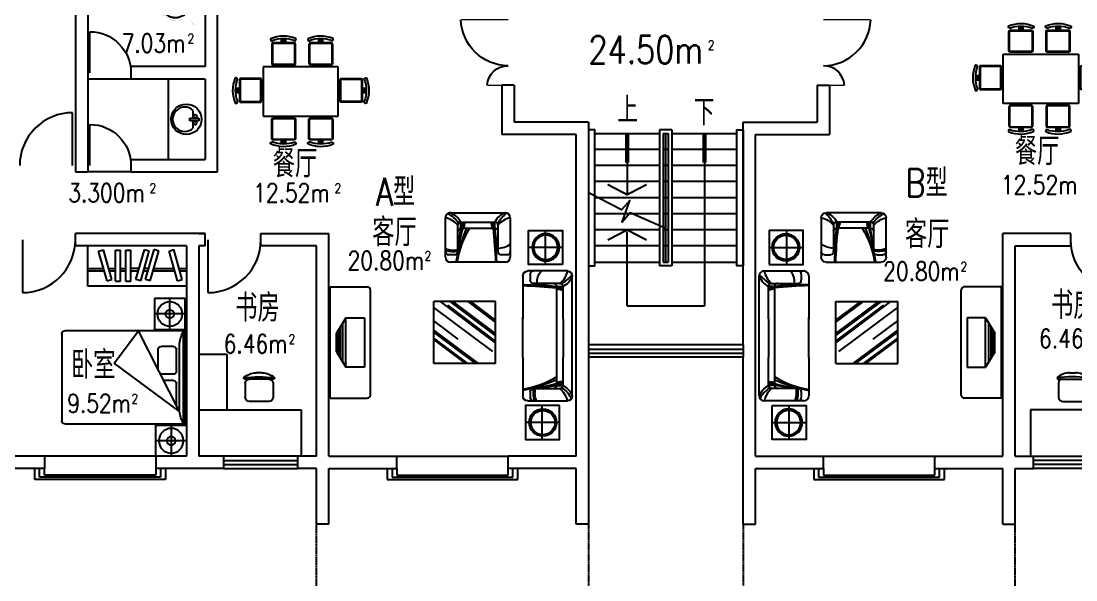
# Model space of a CAD drawing. Header units: millimetres. Extents: x 1544 to 41456, y 414 to 29251.
# Drawn here: x 11073 to 28134, y 10807 to 19843 of the extents above; entities that cross this region are included whole.
import ezdxf
from ezdxf.enums import TextEntityAlignment as Align

# ---------------------------------------------------------------- set-up
doc = ezdxf.new("R2010")
doc.units = ezdxf.units.MM
doc.linetypes.add('HIDDEN', pattern=[7.5, 5, -2.5])
for name, color, linetype in [('--FUR', 4, 'Continuous'), ('DIM', 4, 'Continuous'), ('MPFIXTURE', 11, 'Continuous'), ('PUB_TEXT', 7, 'Continuous'), ('ST', 153, 'Continuous'), ('TEXT', 2, 'Continuous'), ('WALL', 255, 'Continuous'), ('WIN', 4, 'Continuous'), ('WINDOW', 2, 'Continuous'), ('WINDOW_TEXT', 7, 'Continuous'), ('看线', 4, 'Continuous')]:
    doc.layers.add(name, color=color, linetype=linetype)
doc.styles.add('_HZTXT', font='txt.shx', dxfattribs={"bigfont": 'HZTXT.shx'})
doc.styles.add('DIM_FONT', font='SIMPLEX.shx', dxfattribs={"width": 0.8})
doc.styles.add('SIMPLEX', font='SIMPLEX.SHX')
doc.styles.get("Standard").update_dxf_attribs({"font": 'arial.ttf'})

# ---------------------------------------------------------------- blocks, each defined once
blk = doc.blocks.new('SOFA2')
for p, q in [((484, -782), (484, -163)), ((564, -83), (1204, -83)), ((604, -233), (604, -133)), ((1284, -163), (1284, -782)), ((654, -283), (1084, -283)), ((654, -283), (1034, -333)), ((1034, -333), (1134, -333)), ((1034, -333), (1034, -782)), ((1134, -333), (1134, -782)), ((484, -782), (484, -1437)), ((1034, -782), (1034, -1410)), ((1134, -1410), (1134, -782)), ((1284, -782), (1284, -1410)), ((484, -2103), (484, -1410)), ((1034, -1410), (1034, -1933)), ((1134, -1410), (1134, -1933)), ((1284, -1410), (1284, -2103)), ((604, -2133), (604, -2033)), ((654, -1983), (1034, -1933)), ((1084, -1983), (654, -1983)), ((1034, -1933), (1134, -1933)), ((1204, -2183), (564, -2183))]:
    blk.add_line(p, q)
for centre, radius, start, end in [((564, -163), 80, 90, 180), ((654, -133), 50, 90, 180), ((1167, -210), 511, 165.5358, 188.1503), ((1017, -212), 337, 157.3327, 192.0398), ((839, 0), 374, 310.865, 347.2075), ((822, 124), 512, 305.1198, 331.4668), ((957, -25), 355, 299.9501, 337.2025), ((1204, -163), 80, 0, 90), ((-1, -2790), 2583, 66.369, 79.1707), ((265, -1718), 1466, 58.3611, 81.4059), ((654, -233), 50, 180, 270), ((244, -3137), 2884, 74.097, 82.1006), ((984, -333), 50, 0, 90), ((1084, -333), 50, 0, 90), ((1208, -1091), 748, 95.6708, 103.4443), ((1235, 2305), 2678, 265.7021, 267.8453), ((-837, -12219), 11986, 80.5363, 81.0206), ((983, -1471), 426, 276.9031, 290.7977), ((152, 6414), 8369, 272.2715, 276.0474), ((394, 3097), 5060, 271.0239, 277.2708), ((654, -2033), 50, 90, 180), ((985, -2007), 271, 174.8926, 220.4351), ((984, -1933), 50, 270, 0), ((1135, -1457), 448, 256.9893, 269.8812), ((1084, -1933), 50, 270, 0), ((858, -2254), 353, 11.6872, 50.2403), ((732, -2609), 734, 41.5392, 59.3518), ((1011, -2192), 287, 18.1483, 64.699), ((564, -2103), 80, 180, 270), ((654, -2133), 50, 180, 270), ((1204, -2103), 80, 270, 0)]:
    blk.add_arc(centre, radius, start, end)
blk = doc.blocks.new('BED1')
at = {"linetype": 'Continuous'}
for p, q in [((-2023, -63), (-73, -63)), ((-1995, -1563), (-1995, -63)), ((-23, -113), (-23, -1513)), ((-1831, -313), (-1631, -313)), ((-1831, -763), (-1624, -763)), ((-1831, -863), (-1675, -863)), ((-73, -1563), (-2023, -1563))]:
    blk.add_line(p, q, dxfattribs=at)
for p, q in [((-2023, -1563), (-2023, -63)), ((-1931, -1363), (-1266, -63)), ((-871, -583), (-1266, -63)), ((-1931, -1363), (-1931, -263)), ((-1881, -713), (-1881, -363)), ((-1581, -679), (-1581, -363)), ((-1931, -1363), (-871, -583)), ((-1881, -1266), (-1881, -913))]:
    blk.add_line(p, q)
for centre, radius, start, end in [((-2502, -336), 576, 7.2531, 28.2773), ((-1831, -363), 50, 90, 180), ((-1631, -363), 50, 0, 90), ((-1831, -713), 50, 180, 270), ((-1831, -913), 50, 90, 180), ((-2397, -1324), 468, 329.2604, 355.2092)]:
    blk.add_arc(centre, radius, start, end)
for centre, start, end in [((-73, -113), 0, 90), ((-73, -1513), 270, 0)]:
    blk.add_arc(centre, 50, start, end, dxfattribs=at)
blk = doc.blocks.new('BADBOX')
for p, q in [((504, 502), (4, 502)), ((4, 502), (4, 2)), ((254, 502), (254, 2)), ((504, 2), (504, 502)), ((4, 252), (504, 252)), ((4, 2), (504, 2))]:
    blk.add_line(p, q)
for radius in [200, 70]:
    blk.add_circle((254, 252), radius)
blk = doc.blocks.new('TAIDENG')
at = {"xscale": -1, "rotation": 180}
blk.add_blockref('BADBOX', (-563, -93), dxfattribs=at)
blk = doc.blocks.new('ZW')
at = {"layer": '--FUR'}
blk.add_blockref('TAIDENG', (608, 3011), dxfattribs=at)
at = {"layer": '--FUR', "xscale": -1, "rotation": 180}
blk.add_blockref('TAIDENG', (586, 271), dxfattribs=at)
at = {"layer": 'MPFIXTURE'}
blk.add_blockref('BED1', (2071, 2454), dxfattribs=at)
blk = doc.blocks.new('M_C36OAK')
for p, q in [((-447, 1650), (-447, 750)), ((3, 1650), (-447, 1650)), ((3, 750), (3, 1650)), ((-1199, 1247), (-739, 1247)), ((-1019, 1347), (-920, 1347)), ((-1194, 1180), (-1194, 955)), ((-744, 1180), (-744, 955)), ((-1127, 887), (-812, 887)), ((-1647, 750), (-1647, 0)), ((3, 750), (-1647, 750)), ((3, 0), (3, 750)), ((-1647, 0), (3, 0))]:
    blk.add_line(p, q)
for centre, radius, start, end in [((-1208, 1263), 10, 130.7265, 202.67), ((-1199, 1267), 20, 202.67, 270), ((-1009, 1032), 316, 91.7651, 130.7265), ((-969, -1431), 2713, 84.8023, 95.1977), ((-1127, 1180), 67.5, 90, 180), ((-929, 1032), 316, 49.2735, 88.2349), ((-812, 1180), 67.5, 0, 90), ((-739, 1267), 20, 270, 337.33), ((-730, 1263), 10, 337.33, 49.2735), ((-1127, 955), 67.5, 180, 270), ((-812, 955), 67.5, 270, 0)]:
    blk.add_arc(centre, radius, start, end)
at = {"width": 0.8, "flags": 9}
for tag in ['XSIZE', 'YSIZE']:
    blk.add_attdef(tag, (0, 0), '', height=0.5, dxfattribs=at)
blk = doc.blocks.new('M_B4ONN')
for p, q in [((-0.5869, 1.3817), (0.5869, 1.3817)), ((-0.5869, 0.5), (-0.5869, 1.3817)), ((0.5869, 1.3817), (0.5869, 0.5)), ((-0.5435, 1.2006), (0.5435, 1.2006)), ((-0.5435, 0.5), (-0.5435, 1.2006)), ((0.5435, 1.2006), (0.5435, 0.5)), ((-0.5, 1.0195), (0.5, 1.0195)), ((-0.5, 0.5), (-0.5, 1.0195)), ((0.5, 1.0195), (0.5, 0.5)), ((-0.5, -0.5), (0.5, -0.5))]:
    blk.add_line(p, q)
blk = doc.blocks.new('SOF-4')
for p, q in [((-297, -76), (-297, -626)), ((-575, -356), (-25, -356))]:
    blk.add_line(p, q)
blk.add_lwpolyline([(-575, -631), (-25, -631), (-25, -81), (-575, -81)], close=True)
for radius in [221, 196]:
    blk.add_circle((-307, -356), radius)
blk = doc.blocks.new('_DBLK')
blk.add_line((-0.45, 0), (-0.45, -0.95))
blk.add_arc((-0.45, 0), 0.95, 270, 0)
at = {"layer": 'WINDOW_TEXT', "style": 'SIMPLEX', "flags": 9}
blk.add_attdef('A', text='', height=1, dxfattribs=at).set_placement((0, 1.5), align=Align.MIDDLE)
blk = doc.blocks.new('M_E13')
for p, q in [((-572, 18), (-536, 18)), ((-572, 18), (-572, 18)), ((-536, -22), (-572, -21))]:
    blk.add_line(p, q)
at = {"const_width": 1.5}
for points in [[(-715, 0, -0.037932), (-709, 28, -0.057502), (-702, 46, -0.011128), (-686, 72, -0.047419), (-682, 78, -0.013557), (-669, 92, -0.010422), (-651, 109, -0.006492), (-632, 126, -0.010986), (-621, 135, -0.031118), (-607, 144, -0.031821), (-592, 152, -0.025304), (-572, 159, -0.028493), (-555, 164), (-520, 171), (-500, 175, -0.104917), (-492, 175, 0.047512), (-474, 173, 0.018859), (-460, 173, -0.025251), (-449, 173, -0.024361), (-434, 171, -0.018727), (-416, 168, -0.011084), (-401, 164, -0.017664), (-391, 161, -0.012553), (-375, 154, -0.012341), (-358, 147), (-320, 128, -0.005054), (-308, 122, -0.002567), (-285, 110)], [(-155, 240, 0.414214), (-220, 175, 0.414214)], [(-715, 0, 0.037932), (-709, -28, 0.057502), (-702, -46, 0.011128), (-686, -72, 0.047419), (-682, -78, 0.013557), (-669, -92, 0.010422), (-651, -109, 0.006492), (-632, -126, 0.010986), (-621, -135, 0.031118), (-607, -144, 0.031821), (-592, -152, 0.025304), (-572, -159, 0.028493), (-555, -164), (-520, -171), (-500, -175, 0.104917), (-492, -175, -0.047512), (-474, -173, -0.018859), (-460, -173, 0.025251), (-449, -173, 0.024361), (-434, -171, 0.018727), (-416, -168, 0.011084), (-401, -164, 0.017664), (-391, -161, 0.012553), (-375, -154, 0.012341), (-358, -147), (-320, -128, 0.005054), (-308, -122, 0.002567), (-285, -110)], [(-220, -175, 0.414214), (-155, -240, 0.414214)]]:
    blk.add_lwpolyline(points, format="xyb", dxfattribs=at)
for points in [[(-220, 175), (-220, -175)], [(0, 240), (-155, 240)], [(0, -240), (0, 240)], [(-220, 110), (-285, 110)], [(-285, -110), (-220, -110)], [(-155, -240), (0, -240)]]:
    blk.add_lwpolyline(points, dxfattribs=at)
for points in [[(-672, -1, -0.054114), (-666, 25, -0.08891), (-658, 39, -0.006714), (-643, 55, -0.014531), (-636, 63, -0.010713), (-618, 80, -0.017575), (-606, 90, -0.037222), (-591, 100, -0.034599), (-573, 109, -0.02298), (-556, 115, -0.023613), (-539, 119, -0.014842), (-522, 122, -0.012533), (-502, 125, -0.021838), (-477, 126, -0.029407), (-459, 125, -0.029465), (-436, 121, -0.031881), (-416, 114), (-371, 97), (-337, 83, -0.135973), (-324, 73, -0.099517), (-314, 52, -0.016651), (-311, 40, -0.010977), (-308, 20, -0.015331), (-308, 12, -0.010106), (-307, -1)], [(-672, -1, 0.054114), (-666, -26, 0.08891), (-658, -40, 0.006714), (-643, -57, 0.014531), (-636, -64, 0.010713), (-618, -82, 0.017575), (-606, -92, 0.037222), (-591, -102, 0.034599), (-573, -111, 0.02298), (-556, -117, 0.023613), (-539, -121, 0.014842), (-522, -124, 0.012533), (-502, -126, 0.021838), (-477, -127, 0.029407), (-459, -126, 0.029465), (-436, -122, 0.031881), (-416, -116), (-371, -99), (-337, -85, 0.135973), (-324, -75, 0.099517), (-314, -54, 0.016651), (-311, -41, 0.010977), (-308, -21, 0.015331), (-308, -13, 0.010106), (-307, -1)]]:
    blk.add_lwpolyline(points, format="xyb")
for centre, radius, start, end in [((-549, -3), 33.2, 100.0495, 259.9505), ((-536, -2), 20, 270, 90)]:
    blk.add_arc(centre, radius, start, end)
at = {"width": 0.8, "flags": 9}
for tag in ['XSIZE', 'YSIZE']:
    blk.add_attdef(tag, (0, 0), '', height=0.5, dxfattribs=at)
blk = doc.blocks.new('M_E33IEP')
for p, q in [((44, -21), (44, 20)), ((44, 20), (194, 20)), ((135, 135), (135, 20)), ((194, 20), (194, -21)), ((194, -21), (44, -21)), ((135, -21), (135, -144))]:
    blk.add_line(p, q)
for centre, radius in [((248, -5), 246), ((106, 56), 26.7), ((105, -55), 26.7)]:
    blk.add_circle(centre, radius)
blk.add_arc((274, -5), 197, 225.2527, 134.7473)
at = {"style": 'DIM_FONT', "width": 0.8, "flags": 9}
for tag in ['XSIZE', 'YSIZE']:
    blk.add_attdef(tag, (0, 0), '', height=0.5, dxfattribs=at)
at = {"width": 0.8, "flags": 9}
for tag in ['XSIZE', 'YSIZE']:
    blk.add_attdef(tag, (2, -251), '', height=150, dxfattribs=at)
blk = doc.blocks.new('M_A17ORW')
for points in [[(-0.481, -0.001, 0.02, 0.02, 0), (-0.481, -0.308, 0.02, 0.02, 0)], [(0.481, 0.001, 0.02, 0.02, 0), (0.481, -0.691, 0.02, 0.02, 0)]]:
    blk.add_lwpolyline(points, format="xyseb")
for centre, radius, start, end in [((-0.501, -0.003), 0.307, 274.2492, 0.2101), ((0.505, 0.002), 0.699, 180.2762, 268.0603)]:
    blk.add_arc(centre, radius, start, end)
blk = doc.blocks.new('DESK3')
for p, q in [((168, -28), (168, 63)), ((181, -28), (181, 63)), ((191, -29), (191, 63))]:
    blk.add_line(p, q)
for points in [[(141, -147), (141, 177, 0.414214), (118, 199), (-180, 199, 0.414214), (-202, 177), (-202, -147, 0.414214), (-180, -170), (118, -170, 0.414214)], [(131, -147), (131, 167, 0.414214), (108, 189), (-169, 189, 0.414214), (-192, 167), (-192, -147, 0.512069), (-169, -160), (108, -160, 0.512069)]]:
    blk.add_lwpolyline(points, format="xyb", close=True)
at = {"const_width": 90.4}
blk.add_lwpolyline([(141, 18), (202, 18)], dxfattribs=at)
for centre, radius, start, end in [((194, 196), 22.7, 72.1953, 192.3742), ((-308, 13), 512, 340.4914, 20.3763), ((-235, 15), 481, 336.5531, 24.9844), ((196, -157), 21.7, 181.9354, 297.5327)]:
    blk.add_arc(centre, radius, start, end)
blk = doc.blocks.new('CT')
at = {"layer": 'WIN'}
for p, q in [((1012, -145), (212, -145)), ((212, -145), (212, -1360)), ((1012, -1360), (1012, -145)), ((212, -1360), (1012, -1360))]:
    blk.add_line(p, q, dxfattribs=at)
at = {"layer": 'WIN', "xscale": 1.04, "yscale": 1.04, "zscale": 1.04}
for p, rotation in [((646, 94), 90), ((1251, -491), 359.9999999999996), ((1251, -1092), 359.9999999999996)]:
    blk.add_blockref('DESK3', p, dxfattribs=dict(at, rotation=rotation))
at = {"layer": 'WIN', "xscale": -1.04, "yscale": 1.04, "zscale": 1.04}
for p in [(-27, -491), (-27, -1092)]:
    blk.add_blockref('DESK3', p, dxfattribs=at)
at = {"layer": 'WIN', "extrusion": (0, 0, -1), "xscale": 1.04, "yscale": 1.04, "zscale": -1.04, "rotation": 270}
blk.add_blockref('DESK3', (-646, -1599), dxfattribs=at)
blk = doc.blocks.new('SOFA3')
for p, q in [((-852, -1190), (-358, -1190)), ((-358, -1190), (-343, -1190)), ((-343, -1190), (37, -1190)), ((-932, -1910), (-932, -1270)), ((-882, -1310), (-782, -1310)), ((-732, -1790), (-732, -1360)), ((-732, -1360), (-682, -1740)), ((-83, -1360), (-133, -1740)), ((-83, -1360), (-83, -1790)), ((-33, -1310), (67, -1310)), ((117, -1270), (117, -1910)), ((-358, -1740), (-682, -1740)), ((-682, -1740), (-682, -1840)), ((-358, -1840), (-682, -1840)), ((-343, -1740), (-358, -1740)), ((-343, -1840), (-358, -1840)), ((-133, -1740), (-343, -1740)), ((-133, -1840), (-343, -1840)), ((-133, -1740), (-133, -1840)), ((-358, -1990), (-852, -1990)), ((-343, -1990), (-358, -1990)), ((37, -1990), (-343, -1990))]:
    blk.add_line(p, q)
for centre, radius, start, end in [((-852, -1270), 80, 90, 180), ((4347, -1100), 5060, 181.0239, 187.2708), ((7664, -858), 8369, 182.2715, 186.0474), ((-1519, -971), 1466, 328.3611, 351.4059), ((-2590, -705), 2583, 336.369, 349.1707), ((37, -1270), 80, 0, 90), ((-882, -1360), 50, 90, 180), ((-782, -1360), 50, 0, 90), ((-2937, -950), 2884, 344.097, 352.1006), ((-33, -1360), 50, 90, 180), ((-10, -1874), 511, 75.5358, 98.1503), ((67, -1360), 50, 0, 90), ((-756, -1691), 271, 84.8926, 130.4351), ((-13, -1723), 337, 67.3327, 102.0398), ((-682, -1690), 50, 180, 270), ((-133, -1690), 50, 270, 0), ((-1004, -1564), 353, 281.6872, 320.2403), ((-1359, -1438), 734, 311.5392, 329.3518), ((-942, -1717), 287, 288.1483, 334.699), ((-682, -1790), 50, 180, 270), ((-207, -1841), 448, 166.9893, 179.8812), ((-221, -1689), 426, 186.9031, 200.7977), ((-12019, 131), 11986, 350.5363, 351.0206), ((2504, -1941), 2678, 175.7021, 177.8453), ((-891, -1914), 748, 5.6708, 13.4443), ((-133, -1790), 50, 270, 0), ((175, -1663), 355, 209.9501, 247.2025), ((324, -1528), 512, 215.1198, 241.4668), ((200, -1545), 374, 220.865, 257.2075), ((-852, -1910), 80, 180, 270), ((37, -1910), 80, 270, 0)]:
    blk.add_arc(centre, radius, start, end)

msp = doc.modelspace()

# ---------------------------------------------------------------- linework, layer by layer
at = {"layer": '--FUR'}
for p, q in [((17748.6, 14307), (17748.6, 15307)), ((18748.6, 15307), (17748.6, 15307)), ((18701.4, 14499.3), (17748.6, 15209.6)), ((18748.6, 14642.8), (17857.6, 15307)), ((18748.6, 14669.2), (17972.4, 15247.8)), ((18748.6, 14758.3), (18012.6, 15307)), ((18748.6, 14790.1), (18055.2, 15307)), ((18748.6, 14974.1), (18302, 15307)), ((18748.6, 15006.8), (18345.9, 15307)), ((18748.6, 14307), (18748.6, 15307)), ((24251.8, 14642.8), (25142.9, 15307)), ((24251.8, 14307), (24251.8, 15307)), ((24251.8, 14790.1), (24945.2, 15307)), ((24251.8, 14758.3), (24987.9, 15307)), ((24251.8, 14974.1), (24698.4, 15307)), ((24251.8, 15307), (25251.8, 15307)), ((24251.8, 15006.8), (24654.6, 15307)), ((24251.8, 14669.2), (25028, 15247.8)), ((24299, 14499.3), (25251.8, 15209.6)), ((25251.8, 14307), (25251.8, 15307)), ((18144.2, 14701.4), (17748.6, 14996.3)), ((18471.2, 14307), (17748.6, 14845.7)), ((24529.2, 14307), (25251.8, 14845.7)), ((24856.2, 14701.4), (25251.8, 14996.3)), ((18429.3, 14307), (17748.6, 14814.4)), ((18300.5, 14307), (17748.6, 14718.4)), ((18266.5, 14307), (17748.6, 14693.1)), ((24571.2, 14307), (25251.8, 14814.4)), ((24699.9, 14307), (25251.8, 14718.4)), ((24733.9, 14307), (25251.8, 14693.1)), ((22750.2, 14606.6), (20250.2, 14606.6)), ((20250.2, 14540), (22750.2, 14540)), ((20250.2, 14473.3), (22750.2, 14473.3)), ((22750.2, 14406.6), (20250.2, 14406.6)), ((18748.6, 14307), (17748.6, 14307)), ((24251.8, 14307), (25251.8, 14307))]:
    msp.add_line(p, q, dxfattribs=at)
at = {"layer": 'DIM'}
for p, q in [((20875.2, 18026.6), (20875.2, 17036.2)), ((22125.2, 17996.6), (22125.2, 15236.2)), ((20875.2, 15236.2), (20875.2, 16436.6)), ((20875.2, 15236.2), (22125.2, 15236.2))]:
    msp.add_line(p, q, dxfattribs=at)
for points, const_width in [([(20875.2, 18026.6), (20875.2, 17556.2)], 67.2), ([(22125.2, 18026.6), (22125.2, 17556.2)], 67.2), ([(21190.7, 17200.6), (20875.2, 17036.2), (20559.8, 17200.6)], 33.6), ([(21190.7, 16302.3), (20875.2, 16466.6), (20559.8, 16302.3)], 33.6)]:
    msp.add_lwpolyline(points, dxfattribs=dict(at, const_width=const_width))
msp.add_lwpolyline([(21500.2, 16488.6), (20925, 16741.9), (20792.3, 16593.6), (20918.7, 16940.9), (20786.1, 16792.5), (20250.2, 17063.4)], dxfattribs=at)
at = {"layer": 'MPFIXTURE', "linetype": 'Continuous'}
msp.add_line((13450.2, 18906.6), (13450.2, 17606.6), dxfattribs=at)
at = {"layer": 'MPFIXTURE'}
for p, q in [((12150.2, 15556.6), (12150.2, 16206.6)), ((12327.1, 16123.9), (12404, 16145.9)), ((12464.4, 15643.1), (12327.1, 16123.9)), ((12541.3, 15665.1), (12404, 16145.9)), ((12599.4, 15637.7), (12599.4, 16137.7)), ((12599.4, 16137.7), (12679.4, 16137.7)), ((12679.4, 15637.7), (12679.4, 16137.7)), ((12768.7, 15637.7), (12768.7, 16137.7)), ((12768.7, 16137.7), (12848.7, 16137.7)), ((12848.7, 15637.7), (12848.7, 16137.7)), ((12931, 15663.8), (13068.3, 16144.6)), ((13007.9, 15641.8), (13145.2, 16122.6)), ((13145.2, 16122.6), (13068.3, 16144.6)), ((13085.8, 15666.4), (13223, 16147.2)), ((13162.7, 15644.5), (13300, 16125.3)), ((13300, 16125.3), (13223, 16147.2)), ((13465.4, 16125.3), (13542.3, 16147.2)), ((13602.6, 15644.5), (13465.4, 16125.3)), ((13679.6, 15666.4), (13542.3, 16147.2)), ((12150.2, 15842.6), (12407.4, 15842.6)), ((12150.2, 15802.6), (12418.8, 15802.6)), ((12490.6, 15842.6), (12599.4, 15842.6)), ((12502, 15802.6), (12599.4, 15802.6)), ((12679.4, 15843.9), (12768.7, 15843.9)), ((12679.4, 15803.9), (12768.7, 15803.9)), ((12982.4, 15843.9), (12848.7, 15843.9)), ((12848.7, 15803.9), (12971, 15803.9)), ((13054.2, 15803.9), (13125, 15803.9)), ((13136.4, 15843.9), (13065.6, 15843.9)), ((13208.2, 15803.9), (13557.1, 15803.9)), ((13219.6, 15843.9), (13545.7, 15843.9)), ((13628.9, 15843.9), (13750.2, 15843.9)), ((13640.3, 15803.9), (13750.2, 15803.9)), ((13750.2, 15556.6), (12150.2, 15556.6)), ((12464.4, 15643.1), (12541.3, 15665.1)), ((12599.4, 15637.7), (12679.4, 15637.7)), ((12768.7, 15637.7), (12848.7, 15637.7)), ((13007.9, 15641.8), (12931, 15663.8)), ((13162.7, 15644.5), (13085.8, 15666.4)), ((13602.6, 15644.5), (13679.6, 15666.4)), ((16071.5, 13744.3), (16071.5, 15544.3)), ((16071.5, 15544.3), (16671.5, 15544.3)), ((26928.9, 15544.3), (26328.9, 15544.3)), ((26928.9, 13744.3), (26928.9, 15544.3)), ((16721.5, 13794.3), (16721.5, 15494.3)), ((26278.9, 13794.3), (26278.9, 15494.3)), ((16326.8, 15044.3), (16176.8, 14794.3)), ((16326.8, 14244.3), (16326.8, 15044.3)), ((16326.8, 15044.3), (16626.8, 15044.3)), ((16626.8, 15044.3), (16626.8, 14244.3)), ((26373.6, 15044.3), (26373.6, 14244.3)), ((26673.6, 15044.3), (26373.6, 15044.3)), ((26673.6, 14244.3), (26673.6, 15044.3)), ((26673.6, 14244.3), (26673.6, 15044.3)), ((26673.6, 15044.3), (26823.6, 14794.3)), ((26673.6, 15044.3), (26823.6, 14794.3)), ((16206.8, 14444.3), (16206.8, 14844.3)), ((16206.8, 14444.3), (16206.8, 14844.3)), ((16236.8, 14394.3), (16236.8, 14894.3)), ((16236.8, 14394.3), (16236.8, 14894.3)), ((16276.8, 14327.7), (16276.8, 14961)), ((16276.8, 14327.7), (16276.8, 14961)), ((26723.6, 14327.7), (26723.6, 14961)), ((26723.6, 14327.7), (26723.6, 14961)), ((26723.6, 14327.7), (26723.6, 14961)), ((26763.6, 14394.3), (26763.6, 14894.3)), ((26763.6, 14394.3), (26763.6, 14894.3)), ((26763.6, 14394.3), (26763.6, 14894.3)), ((26793.6, 14444.3), (26793.6, 14844.3)), ((26793.6, 14444.3), (26793.6, 14844.3)), ((26793.6, 14444.3), (26793.6, 14844.3)), ((16176.8, 14494.3), (16176.8, 14794.3)), ((16176.8, 14494.3), (16176.8, 14794.3)), ((26823.6, 14494.3), (26823.6, 14794.3)), ((26823.6, 14494.3), (26823.6, 14794.3)), ((16176.8, 14494.3), (16326.8, 14244.3)), ((26823.6, 14494.3), (26673.6, 14244.3)), ((26823.6, 14494.3), (26673.6, 14244.3)), ((16626.8, 14244.3), (16326.8, 14244.3)), ((26373.6, 14244.3), (26673.6, 14244.3)), ((16071.5, 13744.3), (16671.5, 13744.3)), ((26928.9, 13744.3), (26328.9, 13744.3))]:
    msp.add_line(p, q, dxfattribs=at)
for centre, start, end in [((16671.5, 15494.3), 0, 90), ((26328.9, 15494.3), 90, 180), ((16671.5, 13794.3), 270, 0), ((26328.9, 13794.3), 180, 270)]:
    msp.add_arc(centre, 50, start, end, dxfattribs=at)
at = {"layer": 'ST'}
for p, q in [((21400.2, 18086.6), (21400.2, 15886.6)), ((21600.2, 18086.6), (21400.2, 18086.6)), ((21600.2, 18086.6), (21600.2, 15886.6)), ((20350.2, 18026.6), (21400.2, 18026.6)), ((21460.2, 18026.6), (21460.2, 15946.6)), ((21460.2, 18026.6), (21540.2, 18026.6)), ((21500.2, 15946.6), (21500.2, 18026.6)), ((21540.2, 18026.6), (21540.2, 15946.6)), ((21600.2, 18026.6), (22650.2, 18026.6)), ((21400.2, 17766.6), (20350.2, 17766.6)), ((21540.2, 17766.6), (21460.2, 17766.6)), ((22650.2, 17766.6), (21600.2, 17766.6)), ((21400.2, 17506.6), (20350.2, 17506.6)), ((21540.2, 17506.6), (21460.2, 17506.6)), ((22650.2, 17506.6), (21600.2, 17506.6)), ((21400.2, 17246.6), (20350.2, 17246.6)), ((21540.2, 17246.6), (21460.2, 17246.6)), ((22650.2, 17246.6), (21600.2, 17246.6)), ((21400.2, 16986.6), (20350.2, 16986.6)), ((21540.2, 16986.6), (21460.2, 16986.6)), ((22650.2, 16986.6), (21600.2, 16986.6)), ((21400.2, 16726.6), (20350.2, 16726.6)), ((21540.2, 16726.6), (21460.2, 16726.6)), ((22650.2, 16726.6), (21600.2, 16726.6)), ((21400.2, 16466.6), (20350.2, 16466.6)), ((21540.2, 16466.6), (21460.2, 16466.6)), ((22650.2, 16466.6), (21600.2, 16466.6)), ((21400.2, 16206.6), (20350.2, 16206.6)), ((21540.2, 16206.6), (21460.2, 16206.6)), ((22650.2, 16206.6), (21600.2, 16206.6)), ((20350.2, 15946.6), (21400.2, 15946.6)), ((21600.2, 15886.6), (21400.2, 15886.6)), ((21460.2, 15946.6), (21540.2, 15946.6)), ((21600.2, 15946.6), (22650.2, 15946.6))]:
    msp.add_line(p, q, dxfattribs=at)
at = {"layer": 'ST', "linetype": 'Continuous'}
for points in [[(20250.2, 15886.6), (20350.2, 15886.6), (20350.2, 18086.6), (20250.2, 18086.6)], [(22750.2, 15886.6), (22650.2, 15886.6), (22650.2, 18086.6), (22750.2, 18086.6)]]:
    msp.add_lwpolyline(points, close=True, dxfattribs=at)
at = {"layer": 'WALL'}
for p, q in [((11950.2, 21306.6), (11950.2, 17406.6)), ((12150.2, 21306.6), (12150.2, 17406.6)), ((14050.2, 21306.6), (14050.2, 19106.6)), ((14250.2, 17406.6), (14250.2, 20106.6)), ((14050.2, 19106.6), (12850.2, 19106.6)), ((12850.2, 19106.6), (12850.2, 18906.6)), ((14050.2, 18906.6), (12850.2, 18906.6)), ((14050.2, 18906.6), (14050.2, 17606.6)), ((19050.2, 18806.6), (18850.2, 18806.6)), ((18850.2, 18806.6), (18850.2, 18006.6)), ((19050.2, 18806.6), (19050.2, 18206.6)), ((23950.2, 18806.6), (24150.2, 18806.6)), ((23950.2, 18806.6), (23950.2, 18206.6)), ((24150.2, 18806.6), (24150.2, 18006.6)), ((20250.2, 18206.6), (19050.2, 18206.6)), ((20250.2, 18206.6), (20250.2, 14606.6)), ((22750.2, 14606.6), (22750.2, 18206.6)), ((22750.2, 18206.6), (23950.2, 18206.6)), ((20050.2, 18006.6), (18850.2, 18006.6)), ((20050.2, 12806.6), (20050.2, 18006.6)), ((22950.2, 12806.6), (22950.2, 18006.6)), ((22950.2, 18006.6), (24150.2, 18006.6)), ((12850.2, 17606.6), (12850.2, 17406.6)), ((12850.2, 17606.6), (14050.2, 17606.6)), ((11950.2, 17406.6), (12150.2, 17406.6)), ((12850.2, 17406.6), (14250.2, 17406.6)), ((11950.2, 16206.6), (11950.2, 16406.6)), ((14050.2, 16406.6), (11950.2, 16406.6)), ((13950.2, 16406.6), (13950.2, 16406.3)), ((13950.2, 16406.3), (14050.2, 16406.3)), ((14050.2, 16206.6), (14050.2, 16406.6)), ((14950.2, 16406.6), (16050.2, 16406.6)), ((14950.2, 16206.6), (14950.2, 16406.6)), ((16050.2, 12806.6), (16050.2, 16406.6)), ((26950.2, 12806.6), (26950.2, 16406.6)), ((28050.2, 16406.6), (26950.2, 16406.6)), ((28050.2, 16206.6), (28050.2, 16406.6)), ((13750.2, 16206.6), (11950.2, 16206.6)), ((13750.2, 16206.6), (13750.2, 12806.6)), ((13950.2, 16206.6), (13950.2, 12806.6)), ((14050.2, 16206.6), (13950.2, 16206.6)), ((14050.2, 16206.6), (13950.2, 16206.6)), ((15850.2, 16206.6), (14950.2, 16206.6)), ((15850.2, 14406.6), (15850.2, 16206.6)), ((27150.2, 14406.6), (27150.2, 16206.6)), ((27150.2, 16206.6), (28050.2, 16206.6)), ((20250.2, 14606.6), (20250.2, 14406.6)), ((22750.2, 14606.6), (22750.2, 14406.6)), ((15850.2, 12806.6), (15850.2, 14406.6)), ((20250.2, 14406.6), (20250.2, 11706.6)), ((22750.2, 11706.6), (22750.2, 14406.6)), ((27150.2, 12806.6), (27150.2, 14406.6)), ((11450.2, 12806.6), (10950.2, 12806.6)), ((11450.2, 12806.6), (11450.2, 12606.6)), ((13250.2, 12806.6), (13250.2, 12606.6)), ((13750.2, 12806.6), (13250.2, 12806.6)), ((14350.2, 12806.6), (13950.2, 12806.6)), ((14350.2, 12606.6), (14350.2, 12806.6)), ((15850.2, 12806.6), (15550.2, 12806.6)), ((15550.2, 12606.6), (15550.2, 12806.6)), ((16050.2, 12806.6), (17150.2, 12806.6)), ((17150.2, 12606.6), (17150.2, 12806.6)), ((20050.2, 12806.6), (18950.2, 12806.6)), ((18950.2, 12606.6), (18950.2, 12806.6)), ((22950.2, 12806.6), (24050.2, 12806.6)), ((24050.2, 12606.6), (24050.2, 12806.6)), ((25850.2, 12806.6), (26950.2, 12806.6)), ((25850.2, 12606.6), (25850.2, 12806.6)), ((27150.2, 12806.6), (27450.2, 12806.6)), ((27450.2, 12606.6), (27450.2, 12806.6)), ((27450.2, 12606.6), (27450.2, 12806.6)), ((11450.2, 12606.6), (10950.2, 12606.6)), ((14350.2, 12606.6), (13250.2, 12606.6)), ((15850.2, 12606.6), (15550.2, 12606.6)), ((15850.2, 11706.6), (15850.2, 12606.6)), ((16050.2, 11706.6), (16050.2, 12606.6)), ((16050.2, 12606.6), (17150.2, 12606.6)), ((20050.2, 12606.6), (18950.2, 12606.6)), ((20050.2, 11706.6), (20050.2, 12606.6)), ((22950.2, 12606.6), (24050.2, 12606.6)), ((22950.2, 11706.6), (22950.2, 12606.6)), ((25850.2, 12606.6), (26950.2, 12606.6)), ((26950.2, 11706.6), (26950.2, 12606.6)), ((27150.2, 11706.6), (27150.2, 12606.6)), ((27150.2, 12606.6), (27450.2, 12606.6)), ((16050.2, 11706.6), (15850.2, 11706.6)), ((20250.2, 11706.6), (20050.2, 11706.6)), ((22750.2, 11706.6), (22950.2, 11706.6)), ((26950.2, 11706.6), (27150.2, 11706.6))]:
    msp.add_line(p, q, dxfattribs=at)
at = {"layer": 'WIN'}
for p, q in [((13250.2, 12806.6), (11450.2, 12806.6)), ((14350.2, 12739.6), (15550.2, 12739.6)), ((14350.2, 12673.6), (15550.2, 12673.6)), ((28650.2, 12739.6), (27450.2, 12739.6)), ((28650.2, 12673.6), (27450.2, 12673.6)), ((14350.2, 12606.6), (15550.2, 12606.6)), ((28650.2, 12606.6), (27450.2, 12606.6))]:
    msp.add_line(p, q, dxfattribs=at)
at = {"layer": 'WINDOW', "linetype": 'HIDDEN'}
for p, q in [((15850.2, 9564.8), (15850.2, 11706.6)), ((20250.2, 11706.6), (20250.2, 10177.9)), ((22750.2, 11706.6), (22750.2, 10177.9)), ((27150.2, 9564.8), (27150.2, 11706.6))]:
    msp.add_line(p, q, dxfattribs=at)
at = {"layer": '看线'}
for p, q in [((12850.2, 18906.6), (12150.2, 18906.6)), ((12850.2, 17406.6), (12150.2, 17406.6))]:
    msp.add_line(p, q, dxfattribs=at)

# ---------------------------------------------------------------- block references
at = {"layer": '--FUR', "rotation": 180}
for name, p in [('SOFA3', (18053.7, 14753.6)), ('SOFA2', (24296.2, 13619)), ('SOF-4', (19205.3, 12995.2))]:
    msp.add_blockref(name, p, dxfattribs=at)
at = {"layer": '--FUR', "xscale": -1, "rotation": 180}
for name, p in [('SOFA3', (24946.7, 14753.6)), ('SOFA2', (18704.3, 13619)), ('SOF-4', (23795.1, 12995.2))]:
    msp.add_blockref(name, p, dxfattribs=at)
at = {"layer": '--FUR', "xscale": -1}
msp.add_blockref('SOF-4', (19252.1, 16540.1), dxfattribs=at)
at = {"layer": '--FUR'}
msp.add_blockref('SOF-4', (23748.3, 16540.1), dxfattribs=at)
at = {"layer": 'MPFIXTURE', "xscale": -1}
for name, p, rotation in [('M_E13', (14050.2, 20026.7), 180), ('CT', (28319.8, 18298.8), 270)]:
    msp.add_blockref(name, p, dxfattribs=dict(at, rotation=rotation))
at = {"layer": 'MPFIXTURE'}
for name, p, rotation in [('CT', (14843.7, 18094), 90), ('M_E33IEP', (13993.5, 18250.5), 180)]:
    msp.add_blockref(name, p, dxfattribs=dict(at, rotation=rotation))
at = {"layer": 'MPFIXTURE', "xscale": -1}
for name, p in [('ZW', (13777.4, 12440.7)), ('M_C36OAK', (13953.5, 12806.6))]:
    msp.add_blockref(name, p, dxfattribs=at)
at = {"layer": 'MPFIXTURE'}
msp.add_blockref('M_C36OAK', (29047, 12806.6), dxfattribs=at)
at = {"layer": 'WINDOW'}
for name, p, xscale, yscale, zscale, rotation in [('M_A17ORW', (18951.8, 19335.7), -1100, 1100, 1100, 270), ('M_A17ORW', (24048.6, 19335.7), 1100, 1100, 1100, 90), ('_DBLK', (12500.2, 19006.6), -700, 700, 700, 180), ('_DBLK', (12500.2, 17506.6), -700, 700, 700, 180), ('M_B4ONN', (12350.2, 12706.6), 1800, 200, 1800, 180), ('M_B4ONN', (18050.2, 12706.6), -1800, 200, 1800, 180), ('M_B4ONN', (24950.2, 12706.6), -1800, 200, 1800, 180)]:
    msp.add_blockref(name, p, dxfattribs=dict(at, xscale=xscale, yscale=yscale, zscale=zscale, rotation=rotation))
at = {"layer": 'WINDOW', "zscale": 900}
for p, xscale, yscale in [((11500.2, 17506.6), -900, -900), ((11500.2, 16306.6), 900, 900), ((14500.2, 16306.6), 900, 900), ((28500.2, 16306.6), -900, 900)]:
    msp.add_blockref('_DBLK', p, dxfattribs=dict(at, xscale=xscale, yscale=yscale))

# ---------------------------------------------------------------- texts
at = {"layer": 'PUB_TEXT', "style": '_HZTXT', "width": 0.8}
for s, height, p in [('7.03m', 300, (13727.9, 19486.7)), ('24.50m', 450, (22100.3, 19380.1)), ('12.52m', 300, (28156.1, 17196.5)), ('3.300m', 300, (13069.7, 17066.1)), ('12.52m', 300, (16061.6, 17066.1)), ('20.80m', 300, (17588.7, 15971)), ('20.80m', 300, (26250.2, 15798.4)), ('6.46m', 300, (28566.8, 14710)), ('6.46m', 300, (15378.2, 14625.4)), ('9.52m', 300, (12846.5, 13661.7))]:
    msp.add_text(s, height=height, dxfattribs=at).set_placement(p, align=Align.MIDDLE_RIGHT)
at = {"layer": 'PUB_TEXT', "width": 0.8}
for s, height, style, p in [(' 2', 150, 'DIM_FONT', (13683.9, 19486.7)), (' 2', 150, 'DIM_FONT', (22100.3, 19380.1)), ('餐厅', 450, '_HZTXT', (27145.7, 17513.2)), ('餐厅', 450, '_HZTXT', (15142.8, 17314.1)), ('B型', 450, '_HZTXT', (25376.6, 17003.3)), ('A型', 450, '_HZTXT', (16809.8, 16856.2)), (' 2', 150, 'DIM_FONT', (13069.7, 17066.1)), (' 2', 150, 'DIM_FONT', (16061.6, 17066.1)), ('客厅', 450, '_HZTXT', (16752.2, 16202.5)), ('客厅', 450, '_HZTXT', (25368.6, 16170.5)), (' 2', 150, 'DIM_FONT', (17518.3, 15971)), (' 2', 150, 'DIM_FONT', (26186.1, 15798.4)), ('书房', 450, '_HZTXT', (14535.9, 14979.9)), ('书房', 450, '_HZTXT', (27732.4, 15024.4)), (' 2', 150, 'DIM_FONT', (15319, 14625.4)), ('卧室', 450, '_HZTXT', (11879.6, 14058.4)), (' 2', 150, 'DIM_FONT', (12777.5, 13661.7))]:
    msp.add_text(s, height=height, dxfattribs=dict(at, style=style)).set_placement(p)
at = {"layer": 'TEXT', "linetype": 'Continuous', "style": '_HZTXT', "width": 0.8}
for s, p in [('上', (20717.2, 18196.8)), ('下', (21952.8, 18155.6))]:
    msp.add_text(s, height=420, dxfattribs=at).set_placement(p)

doc.saveas('drawing.dxf')
